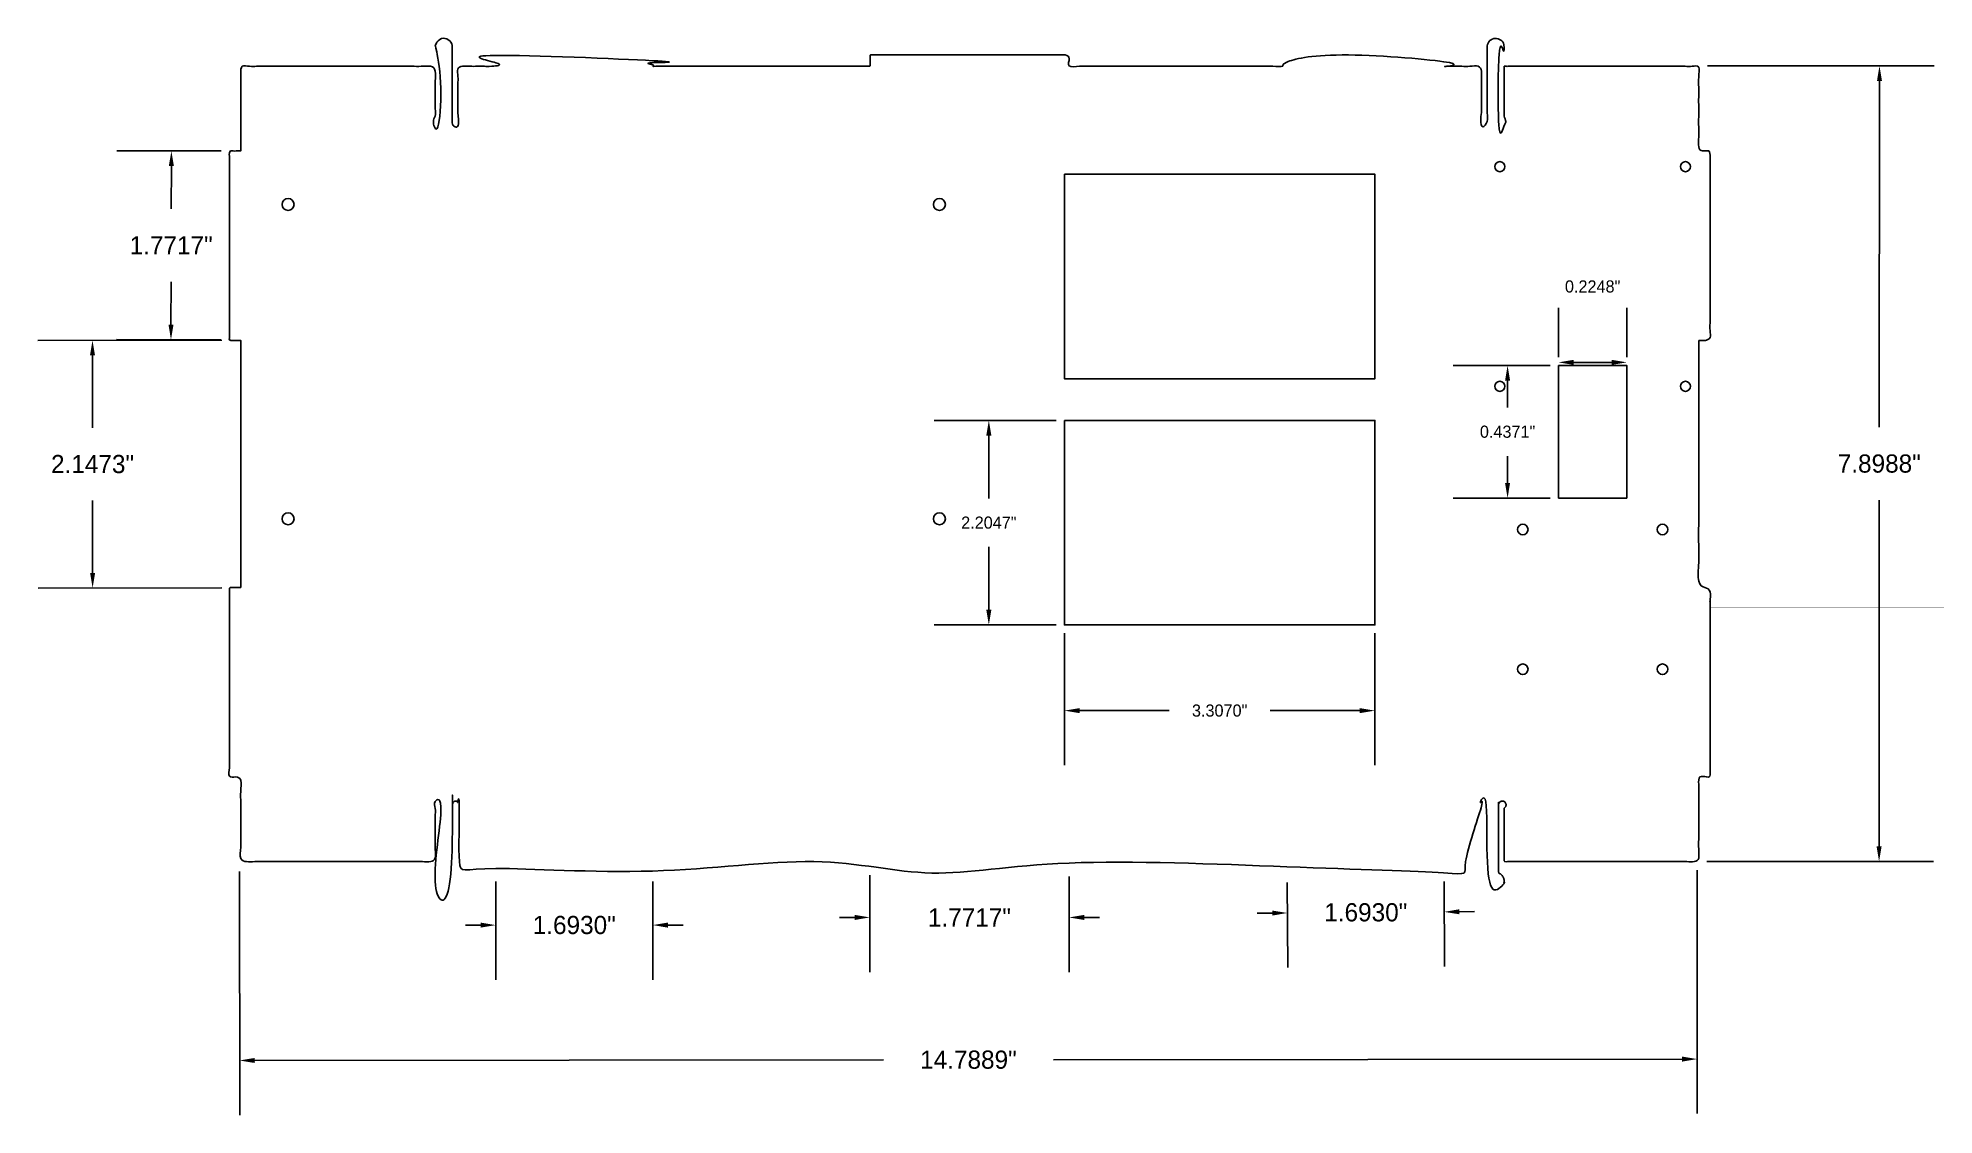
# Paper-space layout 'Layout7' of a CAD drawing. Header units: millimetres. Extents: x 2.48 to 8.74, y 2.51 to 6.06.
import ezdxf

# ---------------------------------------------------------------- set-up
doc = ezdxf.new("R2010")
doc.units = ezdxf.units.MM
doc.header["$MEASUREMENT"] = 0
doc.layers.add('CORTE', color=1, linetype='Continuous')
doc.layers.add('GRABADO', color=4, linetype='Continuous')
doc.dimstyles.new('minimize lette', dxfattribs={"dimtxt": 0.04, "dimasz": 0.05, "dimexe": 0.18, "dimexo": 0.0275, "dimgap": 0.06, "dimtad": 0, "dimtih": 1, "dimtoh": 1, "dimdec": 4, "dimzin": 0, "dimdsep": 46, "dimlunit": 3, "dimtxsty": 'Standard', "dimcen": 0, "dimadec": 0, "dimazin": 0, "dimtfac": 1, "dimtdec": 4, "dimtofl": 0, "dimtmove": 2, "dimatfit": 3, "dimfxl": 1, "dimtolj": 1, "dimtzin": 0, "dimarcsym": 0})
doc.dimstyles.new('MyStyle', dxfattribs={"dimtxt": 0.06, "dimasz": 0.05, "dimexe": 0.18, "dimexo": 0.0275, "dimgap": 0.09, "dimtad": 0, "dimtih": 1, "dimtoh": 1, "dimdec": 4, "dimzin": 0, "dimdsep": 46, "dimlunit": 3, "dimtxsty": 'Standard', "dimcen": 0, "dimadec": 0, "dimazin": 0, "dimtfac": 1, "dimtdec": 4, "dimtofl": 0, "dimtmove": 2, "dimatfit": 3, "dimfxl": 1, "dimtolj": 1, "dimtzin": 0, "dimarcsym": 0})

# ---------------------------------------------------------------- blocks, each defined once
blk = doc.blocks.new('*D69')
at = {"color": 0, "lineweight": -2, "transparency": 16777216}
for p, q in [((7.4711, 4.9787), (7.1505, 4.9787)), ((7.3305, 4.9287), (7.3305, 4.8402)), ((7.3305, 4.5916), (7.3305, 4.6802)), ((7.4711, 4.5416), (7.1505, 4.5416))]:
    blk.add_line(p, q, dxfattribs=at)
at = {"color": 0, "transparency": 16777216}
for points in [[(7.3222, 4.9287), (7.3388, 4.9287), (7.3305, 4.9787)], [(7.3222, 4.5916), (7.3388, 4.5916), (7.3305, 4.5416)]]:
    blk.add_solid(points, dxfattribs=at)
at = {"layer": 'Defpoints', "color": 0, "transparency": 16777216}
for p in [(7.4986, 4.9787), (7.3305, 4.5416), (7.4986, 4.5416)]:
    blk.add_point(p, dxfattribs=at)
at = {"color": 0, "transparency": 16777216, "insert": (7.3305, 4.7602), "char_height": 0.04, "attachment_point": 5}
blk.add_mtext('\\A1;0.4371"', dxfattribs=at)
blk = doc.blocks.new('*D70')
at = {"color": 0, "lineweight": -2, "transparency": 16777216}
for p, q in [((7.4986, 5.0062), (7.4986, 5.1691)), ((7.7234, 5.0062), (7.7234, 5.1691)), ((7.6734, 4.9891), (7.5486, 4.9891))]:
    blk.add_line(p, q, dxfattribs=at)
at = {"color": 0, "transparency": 16777216}
for points in [[(7.5486, 4.9974), (7.5486, 4.9807), (7.4986, 4.9891)], [(7.6734, 4.9974), (7.6734, 4.9807), (7.7234, 4.9891)]]:
    blk.add_solid(points, dxfattribs=at)
at = {"layer": 'Defpoints', "color": 0, "transparency": 16777216}
for p in [(7.4986, 4.9891), (7.4986, 4.9787), (7.7234, 4.9787)]:
    blk.add_point(p, dxfattribs=at)
at = {"color": 0, "transparency": 16777216, "insert": (7.611, 5.2391), "char_height": 0.04, "attachment_point": 5}
blk.add_mtext('\\A1;0.2248"', dxfattribs=at)
blk = doc.blocks.new('*D71')
at = {"color": 0, "lineweight": -2, "transparency": 16777216}
for p, q in [((3.0881, 5.6861), (2.7437, 5.6869)), ((2.9236, 5.6365), (2.9233, 5.4951)), ((2.9224, 5.1137), (2.9227, 5.2551)), ((3.0867, 5.0634), (2.7423, 5.0641))]:
    blk.add_line(p, q, dxfattribs=at)
at = {"color": 0, "transparency": 16777216}
for points in [[(2.9153, 5.6365), (2.9319, 5.6364), (2.9237, 5.6865)], [(2.9141, 5.1137), (2.9307, 5.1137), (2.9223, 5.0637)]]:
    blk.add_solid(points, dxfattribs=at)
at = {"layer": 'Defpoints', "color": 0, "transparency": 16777216}
for p in [(3.1156, 5.686), (2.9223, 5.0637), (3.1142, 5.0633)]:
    blk.add_point(p, dxfattribs=at)
at = {"color": 0, "transparency": 16777216, "insert": (2.923, 5.3751), "char_height": 0.06, "attachment_point": 5}
blk.add_mtext('\\A1;1.7717"', dxfattribs=at)
blk = doc.blocks.new('*D72')
at = {"color": 0, "lineweight": -2, "transparency": 16777216}
for p, q in [((3.09, 5.062), (2.4835, 5.0617)), ((2.6635, 5.0118), (2.6636, 4.7734)), ((2.6639, 4.295), (2.6638, 4.5334)), ((3.0904, 4.2452), (2.4839, 4.2449))]:
    blk.add_line(p, q, dxfattribs=at)
at = {"color": 0, "transparency": 16777216}
for points in [[(2.6719, 5.0118), (2.6552, 5.0118), (2.6635, 5.0618)], [(2.6722, 4.295), (2.6555, 4.295), (2.6639, 4.245)]]:
    blk.add_solid(points, dxfattribs=at)
at = {"layer": 'Defpoints', "color": 0, "transparency": 16777216}
for p in [(3.1175, 5.062), (2.6639, 4.245), (3.1179, 4.2452)]:
    blk.add_point(p, dxfattribs=at)
at = {"color": 0, "transparency": 16777216, "insert": (2.6637, 4.6534), "char_height": 0.06, "attachment_point": 5}
blk.add_mtext('\\A1;2.1473"', dxfattribs=at)
blk = doc.blocks.new('*D73')
at = {"color": 0, "lineweight": -2, "transparency": 16777216}
for p, q in [((3.1481, 3.3097), (3.1489, 2.507)), ((7.9555, 3.3143), (7.9563, 2.5116)), ((7.9061, 2.6915), (5.8324, 2.6895)), ((3.1987, 2.687), (5.2724, 2.689))]:
    blk.add_line(p, q, dxfattribs=at)
at = {"color": 0, "transparency": 16777216}
for points in [[(3.1987, 2.6953), (3.1987, 2.6787), (3.1487, 2.687)], [(7.9061, 2.6999), (7.9061, 2.6832), (7.9561, 2.6916)]]:
    blk.add_solid(points, dxfattribs=at)
at = {"layer": 'Defpoints', "color": 0, "transparency": 16777216}
for p in [(3.1481, 3.3372), (7.9555, 3.3418), (7.9561, 2.6916)]:
    blk.add_point(p, dxfattribs=at)
at = {"color": 0, "transparency": 16777216, "insert": (5.5524, 2.6893), "char_height": 0.06, "attachment_point": 5}
blk.add_mtext('\\A1;14.7889"', dxfattribs=at)
blk = doc.blocks.new('*D74')
at = {"color": 0, "lineweight": -2, "transparency": 16777216}
for p, q in [((3.9933, 3.2771), (3.9933, 2.9534)), ((4.5115, 3.2771), (4.5115, 2.9534)), ((3.9433, 3.1334), (3.8933, 3.1334)), ((4.5615, 3.1334), (4.6115, 3.1334))]:
    blk.add_line(p, q, dxfattribs=at)
at = {"color": 0, "transparency": 16777216}
for points in [[(3.9433, 3.1417), (3.9433, 3.125), (3.9933, 3.1334)], [(4.5615, 3.1417), (4.5615, 3.125), (4.5115, 3.1334)]]:
    blk.add_solid(points, dxfattribs=at)
at = {"layer": 'Defpoints', "color": 0, "transparency": 16777216}
for p in [(3.9933, 3.3046), (4.5115, 3.3046), (4.5115, 3.1334)]:
    blk.add_point(p, dxfattribs=at)
at = {"color": 0, "transparency": 16777216, "insert": (4.2524, 3.1334), "char_height": 0.06, "attachment_point": 5}
blk.add_mtext('\\A1;1.6930"', dxfattribs=at)
blk = doc.blocks.new('*D75')
at = {"color": 0, "lineweight": -2, "transparency": 16777216}
for p, q in [((5.2272, 3.2976), (5.2272, 2.9787)), ((5.8841, 3.294), (5.8841, 2.9787)), ((5.1772, 3.1587), (5.1272, 3.1587)), ((5.9341, 3.1587), (5.9841, 3.1587))]:
    blk.add_line(p, q, dxfattribs=at)
at = {"color": 0, "transparency": 16777216}
for points in [[(5.1772, 3.167), (5.1772, 3.1503), (5.2272, 3.1587)], [(5.9341, 3.167), (5.9341, 3.1503), (5.8841, 3.1587)]]:
    blk.add_solid(points, dxfattribs=at)
at = {"layer": 'Defpoints', "color": 0, "transparency": 16777216}
for p in [(5.2272, 3.3251), (5.8841, 3.3215), (5.8841, 3.1587)]:
    blk.add_point(p, dxfattribs=at)
at = {"color": 0, "transparency": 16777216, "insert": (5.5557, 3.1587), "char_height": 0.06, "attachment_point": 5}
blk.add_mtext('\\A1;1.7717"', dxfattribs=at)
blk = doc.blocks.new('*D76')
at = {"color": 0, "lineweight": -2, "transparency": 16777216}
for p, q in [((6.6035, 3.2741), (6.6054, 2.9934)), ((7.121, 3.2777), (7.123, 2.997)), ((6.5542, 3.173), (6.5042, 3.1727)), ((7.1717, 3.1773), (7.2217, 3.1777))]:
    blk.add_line(p, q, dxfattribs=at)
at = {"color": 0, "transparency": 16777216}
for points in [[(6.5541, 3.1814), (6.5542, 3.1647), (6.6042, 3.1734)], [(7.1716, 3.1857), (7.1718, 3.169), (7.1217, 3.177)]]:
    blk.add_solid(points, dxfattribs=at)
at = {"layer": 'Defpoints', "color": 0, "transparency": 16777216}
for p in [(6.6033, 3.3016), (7.1208, 3.3052), (7.1217, 3.177)]:
    blk.add_point(p, dxfattribs=at)
at = {"color": 0, "transparency": 16777216, "insert": (6.8629, 3.1752), "char_height": 0.06, "attachment_point": 5}
blk.add_mtext('\\A1;1.6930"', dxfattribs=at)
blk = doc.blocks.new('*D77')
at = {"color": 0, "lineweight": -2, "transparency": 16777216}
for p, q in [((7.9897, 5.9673), (8.7371, 5.9669)), ((8.5571, 5.917), (8.5565, 4.775)), ((8.5557, 3.3929), (8.5563, 4.535)), ((7.9882, 3.3432), (8.7357, 3.3428))]:
    blk.add_line(p, q, dxfattribs=at)
at = {"color": 0, "transparency": 16777216}
for points in [[(8.5488, 5.917), (8.5654, 5.917), (8.5571, 5.967)], [(8.5474, 3.3929), (8.564, 3.3929), (8.5557, 3.3429)]]:
    blk.add_solid(points, dxfattribs=at)
at = {"layer": 'Defpoints', "color": 0, "transparency": 16777216}
for p in [(7.9622, 5.9673), (8.5571, 5.967), (7.9607, 3.3433)]:
    blk.add_point(p, dxfattribs=at)
at = {"color": 0, "transparency": 16777216, "insert": (8.5564, 4.655), "char_height": 0.06, "attachment_point": 5}
blk.add_mtext('\\A1;7.8988"', dxfattribs=at)
blk = doc.blocks.new('*D78')
at = {"color": 0, "lineweight": -2, "transparency": 16777216}
for p, q in [((5.8688, 4.0957), (5.8688, 3.6606)), ((6.8929, 4.0957), (6.8929, 3.6606)), ((5.9188, 3.8406), (6.2142, 3.8406)), ((6.8429, 3.8406), (6.5475, 3.8406))]:
    blk.add_line(p, q, dxfattribs=at)
at = {"color": 0, "transparency": 16777216}
for points in [[(5.9188, 3.8489), (5.9188, 3.8323), (5.8688, 3.8406)], [(6.8429, 3.8489), (6.8429, 3.8323), (6.8929, 3.8406)]]:
    blk.add_solid(points, dxfattribs=at)
at = {"layer": 'Defpoints', "color": 0, "transparency": 16777216}
for p in [(5.8688, 4.1232), (6.8929, 4.1232), (6.8929, 3.8406)]:
    blk.add_point(p, dxfattribs=at)
at = {"color": 0, "transparency": 16777216, "insert": (6.3809, 3.8406), "char_height": 0.04, "attachment_point": 5}
blk.add_mtext('\\A1;3.3070"', dxfattribs=at)
blk = doc.blocks.new('*D79')
at = {"color": 0, "lineweight": -2, "transparency": 16777216}
for p, q in [((5.8413, 4.7976), (5.4397, 4.7976)), ((5.6197, 4.7476), (5.6197, 4.5404)), ((5.6197, 4.1732), (5.6197, 4.3804)), ((5.8413, 4.1232), (5.4397, 4.1232))]:
    blk.add_line(p, q, dxfattribs=at)
at = {"color": 0, "transparency": 16777216}
for points in [[(5.6113, 4.7476), (5.628, 4.7476), (5.6197, 4.7976)], [(5.6113, 4.1732), (5.628, 4.1732), (5.6197, 4.1232)]]:
    blk.add_solid(points, dxfattribs=at)
at = {"layer": 'Defpoints', "color": 0, "transparency": 16777216}
for p in [(5.8688, 4.7976), (5.6197, 4.1232), (5.8688, 4.1232)]:
    blk.add_point(p, dxfattribs=at)
at = {"color": 0, "transparency": 16777216, "insert": (5.6197, 4.4604), "char_height": 0.04, "attachment_point": 5}
blk.add_mtext('\\A1;2.2047"', dxfattribs=at)

psp = doc.layouts.new('Layout7')

# ---------------------------------------------------------------- linework, layer by layer
at = {"layer": 'CORTE', "color": 18, "true_color": 0x000000}
psp.add_lwpolyline([(7.49864, 4.97873), (7.49864, 4.54161), (7.72344, 4.54161), (7.72344, 4.97873), (7.49864, 4.97873)], dxfattribs=at)
for centre, radius in [((7.30505, 5.63441), 0.01667), ((7.91702, 5.63441), 0.01667), ((3.30852, 5.50974), 0.01967), ((5.45666, 5.50974), 0.01967), ((7.30505, 4.91004), 0.01667), ((7.91702, 4.91004), 0.01667), ((3.30852, 4.47314), 0.01967), ((5.45666, 4.47314), 0.01967), ((7.38061, 4.43795), 0.01748), ((7.84146, 4.43795), 0.01748), ((7.38061, 3.9771), 0.01748), ((7.84146, 3.9771), 0.01748)]:
    psp.add_circle(centre, radius, dxfattribs=at)
psp.add_rational_spline([(7.96074, 5.06161), (7.97947, 5.06161), (7.9982, 5.06161), (7.9982, 5.37384), (7.9982, 5.68607), (7.97947, 5.68607), (7.96074, 5.68607), (7.96074, 5.82572), (7.96074, 5.96538), (7.64003, 5.96538), (7.31933, 5.96538), (7.31933, 5.87712), (7.31933, 5.78886), (7.32557, 5.78525), (7.32557, 5.77804), (7.32557, 5.77083), (7.31933, 5.76722), (7.31308, 5.76362), (7.30684, 5.76722), (7.30059, 5.77083), (7.30059, 5.77804), (7.30059, 5.89044), (7.30059, 6.00284), (7.31671, 6.00854), (7.31906, 6.02548), (7.32141, 6.04241), (7.30745, 6.05228), (7.29349, 6.06215), (7.27831, 6.05429), (7.26313, 6.04643), (7.26313, 6.02934), (7.26313, 5.90369), (7.26313, 5.77804), (7.26313, 5.77083), (7.25688, 5.76722), (7.25064, 5.76362), (7.24439, 5.76722), (7.23815, 5.77083), (7.23815, 5.77804), (7.23815, 5.78525), (7.24439, 5.78886), (7.24439, 5.87712), (7.24439, 5.96538), (7.18195, 5.96538), (7.1195, 5.96538), (7.1195, 5.98411), (7.1195, 6.00284), (6.86124, 6.00284), (6.60298, 6.00284), (6.60298, 5.98411), (6.60298, 5.96538), (6.24388, 5.96538), (5.88477, 5.96538), (5.88477, 5.98411), (5.88477, 6.00284), (5.55657, 6.00284), (5.22837, 6.00284), (5.22837, 5.98411), (5.22837, 5.96538), (4.86926, 5.96538), (4.51016, 5.96538), (4.51016, 5.98411), (4.51016, 6.00284), (4.2519, 6.00284), (3.99364, 6.00284), (3.99364, 5.98411), (3.99364, 5.96538), (3.93119, 5.96538), (3.86875, 5.96538), (3.86875, 5.87712), (3.86875, 5.78886), (3.87499, 5.78525), (3.87499, 5.77804), (3.87499, 5.77083), (3.86875, 5.76722), (3.8625, 5.76362), (3.85626, 5.76722), (3.85001, 5.77083), (3.85001, 5.77804), (3.85001, 5.90369), (3.85001, 6.02934), (3.85001, 6.04643), (3.83483, 6.05429), (3.81965, 6.06215), (3.80569, 6.05228), (3.79173, 6.04241), (3.79408, 6.02548), (3.79643, 6.00854), (3.81255, 6.00284), (3.81255, 5.89044), (3.81255, 5.77804), (3.81255, 5.77083), (3.8063, 5.76722), (3.80006, 5.76362), (3.79381, 5.76722), (3.78757, 5.77083), (3.78757, 5.77804), (3.78757, 5.78525), (3.79381, 5.78886), (3.79381, 5.87712), (3.79381, 5.96538), (3.47311, 5.96538), (3.1524, 5.96538), (3.1524, 5.82572), (3.1524, 5.68607), (3.13367, 5.68607), (3.11494, 5.68607), (3.11494, 5.37384), (3.11494, 5.06161), (3.13367, 5.06161), (3.1524, 5.06161), (3.1524, 4.65401), (3.1524, 4.24642), (3.13367, 4.24642), (3.11494, 4.24642), (3.11494, 3.93419), (3.11494, 3.62196), (3.13367, 3.62196), (3.1524, 3.62196), (3.1524, 3.48231), (3.1524, 3.34265), (3.47311, 3.34265), (3.79381, 3.34265), (3.79381, 3.43091), (3.79381, 3.51917), (3.78757, 3.52278), (3.78757, 3.52999), (3.78757, 3.5372), (3.79381, 3.5408), (3.80006, 3.54441), (3.8063, 3.5408), (3.81255, 3.5372), (3.81255, 3.52999), (3.81255, 3.41759), (3.81255, 3.30518), (3.7889, 3.29682), (3.79453, 3.27238), (3.80016, 3.24793), (3.82509, 3.25077), (3.85001, 3.2536), (3.85001, 3.27869), (3.85001, 3.40434), (3.85001, 3.52999), (3.85001, 3.54047), (3.86033, 3.54229), (3.87065, 3.54411), (3.87424, 3.53426), (3.87782, 3.52441), (3.86875, 3.51917), (3.86875, 3.43091), (3.86875, 3.34265), (3.93119, 3.34265), (3.99364, 3.34265), (3.99364, 3.32392), (3.99364, 3.30518), (4.2519, 3.30518), (4.51016, 3.30518), (4.51016, 3.32392), (4.51016, 3.34265), (4.86926, 3.34265), (5.22837, 3.34265), (5.22837, 3.32392), (5.22837, 3.30518), (5.55657, 3.30518), (5.88477, 3.30518), (5.88477, 3.32392), (5.88477, 3.34265), (6.24388, 3.34265), (6.60298, 3.34265), (6.60298, 3.32392), (6.60298, 3.30518), (6.86124, 3.30518), (7.1195, 3.30518), (7.1195, 3.32392), (7.1195, 3.34265), (7.18195, 3.34265), (7.24439, 3.34265), (7.24439, 3.43091), (7.24439, 3.51917), (7.23532, 3.52441), (7.2389, 3.53426), (7.24248, 3.54411), (7.25281, 3.54229), (7.26313, 3.54047), (7.26313, 3.52999), (7.26313, 3.40434), (7.26313, 3.27869), (7.26313, 3.2536), (7.28805, 3.25077), (7.31297, 3.24793), (7.31861, 3.27238), (7.32424, 3.29682), (7.30059, 3.30518), (7.30059, 3.41759), (7.30059, 3.52999), (7.30059, 3.5372), (7.30684, 3.5408), (7.31308, 3.54441), (7.31933, 3.5408), (7.32557, 3.5372), (7.32557, 3.52999), (7.32557, 3.52278), (7.31933, 3.51917), (7.31933, 3.43091), (7.31933, 3.34265), (7.64003, 3.34265), (7.96074, 3.34265), (7.96074, 3.48231), (7.96074, 3.62196), (7.97947, 3.62196), (7.9982, 3.62196), (7.9982, 3.93419), (7.9982, 4.24642), (7.97947, 4.24642), (7.96074, 4.24642), (7.96074, 4.65401), (7.96074, 5.06161)], [1, 1, 1, 1, 1, 1, 1, 1, 1, 1, 1, 1, 1, 0.866025340438, 1, 0.866025340438, 1, 0.866025340438, 1, 0.866025340438, 1, 1, 1, 0.854312858588, 1, 0.854312858588, 1, 0.854312858588, 1, 0.854312858588, 1, 1, 1, 0.866025403784, 1, 0.866025403784, 1, 0.866025403784, 1, 0.866025403784, 1, 1, 1, 1, 1, 1, 1, 1, 1, 1, 1, 1, 1, 1, 1, 1, 1, 1, 1, 1, 1, 1, 1, 1, 1, 1, 1, 1, 1, 1, 1, 0.866025403784, 1, 0.866025403784, 1, 0.866025403784, 1, 0.866025403784, 1, 1, 1, 0.854312858588, 1, 0.854312858588, 1, 0.854312858588, 1, 0.854312858588, 1, 1, 1, 0.866025340438, 1, 0.866025340438, 1, 0.866025340438, 1, 0.866025340438, 1, 1, 1, 1, 1, 1, 1, 1, 1, 1, 1, 1, 1, 1, 1, 1, 1, 1, 1, 1, 1, 1, 1, 1, 1, 1, 1, 0.866025340438, 1, 0.866025340438, 1, 0.866025340438, 1, 0.866025340438, 1, 1, 1, 0.746001666295, 1, 0.746001666295, 1, 0.746001666295, 1, 1, 1, 0.766044443119, 1, 0.766044443119, 1, 0.766044443119, 1, 1, 1, 1, 1, 1, 1, 1, 1, 1, 1, 1, 1, 1, 1, 1, 1, 1, 1, 1, 1, 1, 1, 1, 1, 1, 1, 1, 1, 1, 1, 0.766044443119, 1, 0.766044443119, 1, 0.766044443119, 1, 1, 1, 0.746001666295, 1, 0.746001666295, 1, 0.746001666295, 1, 1, 1, 0.866025340438, 1, 0.866025340438, 1, 0.866025340438, 1, 0.866025340438, 1, 1, 1, 1, 1, 1, 1, 1, 1, 1, 1, 1, 1, 1, 1], degree=2, knots=[0, 0, 0, 3, 3, 53.0000002, 53.0000002, 56.4615387, 56.4615387, 73.0329673, 73.0329673, 125.8901104, 125.8901104, 140.024085, 140.024085, 141.0712829, 141.0712829, 142.1184807, 142.1184807, 143.1656785, 143.1656785, 144.2128763, 144.2128763, 145.2128763, 145.2128763, 147.6724366, 147.6724366, 150.131997, 150.131997, 152.5915573, 152.5915573, 155.0511177, 155.0511177, 175.1724396, 175.1724396, 176.2196372, 176.2196372, 177.2668348, 177.2668348, 178.3140323, 178.3140323, 179.3612299, 179.3612299, 193.4952045, 193.4952045, 203.4952046, 203.4952046, 206.4952046, 206.4952046, 206.8125228, 206.8125228, 209.8125228, 209.8125228, 253.7345369, 253.7345369, 257.1960754, 257.1960754, 309.7532184, 309.7532184, 313.2147569, 313.2147569, 357.136771, 357.136771, 360.136771, 360.136771, 360.4540893, 360.4540893, 363.4540893, 363.4540893, 373.4540893, 373.4540893, 387.588064, 387.588064, 388.6352615, 388.6352615, 389.6824591, 389.6824591, 390.7296566, 390.7296566, 391.7768542, 391.7768542, 411.8981761, 411.8981761, 414.3577365, 414.3577365, 416.8172968, 416.8172968, 419.2768572, 419.2768572, 421.7364175, 421.7364175, 422.7364175, 422.7364175, 423.7836154, 423.7836154, 424.8308132, 424.8308132, 425.878011, 425.878011, 426.9252088, 426.9252088, 441.0591834, 441.0591834, 492.4163265, 492.4163265, 510.3077551, 510.3077551, 513.7692936, 513.7692936, 563.7692938, 563.7692938, 566.7692938, 566.7692938, 599.784155, 599.784155, 602.7841551, 602.7841551, 652.7841553, 652.7841553, 656.2456937, 656.2456937, 672.8171224, 672.8171224, 724.1742654, 724.1742654, 738.3082401, 738.3082401, 739.3554379, 739.3554379, 740.4026357, 740.4026357, 741.4498335, 741.4498335, 742.4970313, 742.4970313, 743.4970313, 743.4970313, 744.9545486, 744.9545486, 746.4120658, 746.4120658, 747.869583, 747.869583, 748.869583, 748.869583, 750.2658464, 750.2658464, 751.6621098, 751.6621098, 753.0583732, 753.0583732, 754.0583732, 754.0583732, 755.0583732, 755.0583732, 756.0583732, 756.0583732, 757.0583732, 757.0583732, 758.0583732, 758.0583732, 759.0583732, 759.0583732, 760.0583732, 760.0583732, 761.0583732, 761.0583732, 762.0583732, 762.0583732, 763.0583732, 763.0583732, 764.0583732, 764.0583732, 765.0583732, 765.0583732, 766.0583732, 766.0583732, 767.0583732, 767.0583732, 768.0583732, 768.0583732, 769.4546366, 769.4546366, 770.8509, 770.8509, 772.2471634, 772.2471634, 773.2471634, 773.2471634, 774.7046807, 774.7046807, 776.1621979, 776.1621979, 777.6197152, 777.6197152, 778.6197152, 778.6197152, 779.666913, 779.666913, 780.7141108, 780.7141108, 781.7613086, 781.7613086, 782.8085064, 782.8085064, 796.9424811, 796.9424811, 848.2996241, 848.2996241, 866.1910528, 866.1910528, 869.6525912, 869.6525912, 919.6525914, 919.6525914, 922.6525914, 922.6525914, 955.6674527, 955.6674527, 955.6674527], dxfattribs=at)
at = {"layer": 'GRABADO', "color": 18, "true_color": 0x000000}
for points in [[(5.8688, 5.60944), (5.8688, 4.93502), (6.89291, 4.93502), (6.89291, 5.60944), (5.8688, 5.60944)], [(5.8688, 4.79764), (5.8688, 4.12322), (6.89291, 4.12322), (6.89291, 4.79764), (5.8688, 4.79764)]]:
    psp.add_lwpolyline(points, dxfattribs=at)

# ---------------------------------------------------------------- dimensions: what is measured, and where the dimension line sits
for p1, p2, distance, text, picture, middle in [((7.96073, 3.34326), (7.96216, 5.96729), -0.59495, '7.8988"', '*D77', (8.5564, 4.65495)), ((3.11562, 5.68602), (3.11421, 5.0633), -0.19191, '1.7717"', '*D71', (2.923, 5.37509)), ((3.11754, 5.06201), (3.11792, 4.24518), -0.45403, '2.1473"', '*D72', (2.6637, 4.65339)), ((3.14807, 3.33717), (7.95552, 3.34178), -0.65022, '14.7889"', '*D73', (5.55242, 2.68926)), ((6.60326, 3.30156), (7.12081, 3.30517), -0.12818, '1.6930"', '*D76', (6.86293, 3.17519))]:
    dim = psp.add_aligned_dim(p1=p1, p2=p2, distance=distance, text=text, dimstyle='MyStyle')
    dim.commit()
    dim.dimension.update_dxf_attribs({"geometry": picture, "text_midpoint": middle})
dim = psp.add_linear_dim(base=(7.49864, 4.98905), p1=(7.72344, 4.97873), p2=(7.49864, 4.97873), dimstyle='minimize lette')
dim.commit()
dim.dimension.update_dxf_attribs({"geometry": '*D70', "text_midpoint": (7.61104, 5.23905)})
dim = psp.add_linear_dim(base=(7.33051, 4.54161), p1=(7.49864, 4.97873), p2=(7.49864, 4.54161), angle=90, dimstyle='minimize lette')
dim.commit()
dim.dimension.update_dxf_attribs({"geometry": '*D69', "text_midpoint": (7.33051, 4.76017)})
dim = psp.add_linear_dim(base=(5.61968, 4.12322), p1=(5.8688, 4.79764), p2=(5.8688, 4.12322), angle=90, text='2.2047"', dimstyle='minimize lette')
dim.commit()
dim.dimension.update_dxf_attribs({"geometry": '*D79', "text_midpoint": (5.61968, 4.46043)})
for base, p1, p2, text, dimstyle, picture, middle in [((6.89291, 3.84059), (5.8688, 4.12322), (6.89291, 4.12322), '3.3070"', 'minimize lette', '*D78', (6.38085, 3.84059)), ((5.88412, 3.15868), (5.22723, 3.32508), (5.88412, 3.32146), '1.7717"', 'MyStyle', '*D75', (5.55568, 3.15868)), ((4.51153, 3.13336), (3.99335, 3.30461), (4.51153, 3.30461), '1.6930"', 'MyStyle', '*D74', (4.25244, 3.13336))]:
    dim = psp.add_linear_dim(base=base, p1=p1, p2=p2, text=text, dimstyle=dimstyle)
    dim.commit()
    dim.dimension.update_dxf_attribs({"geometry": picture, "text_midpoint": middle})

doc.saveas('drawing.dxf')
